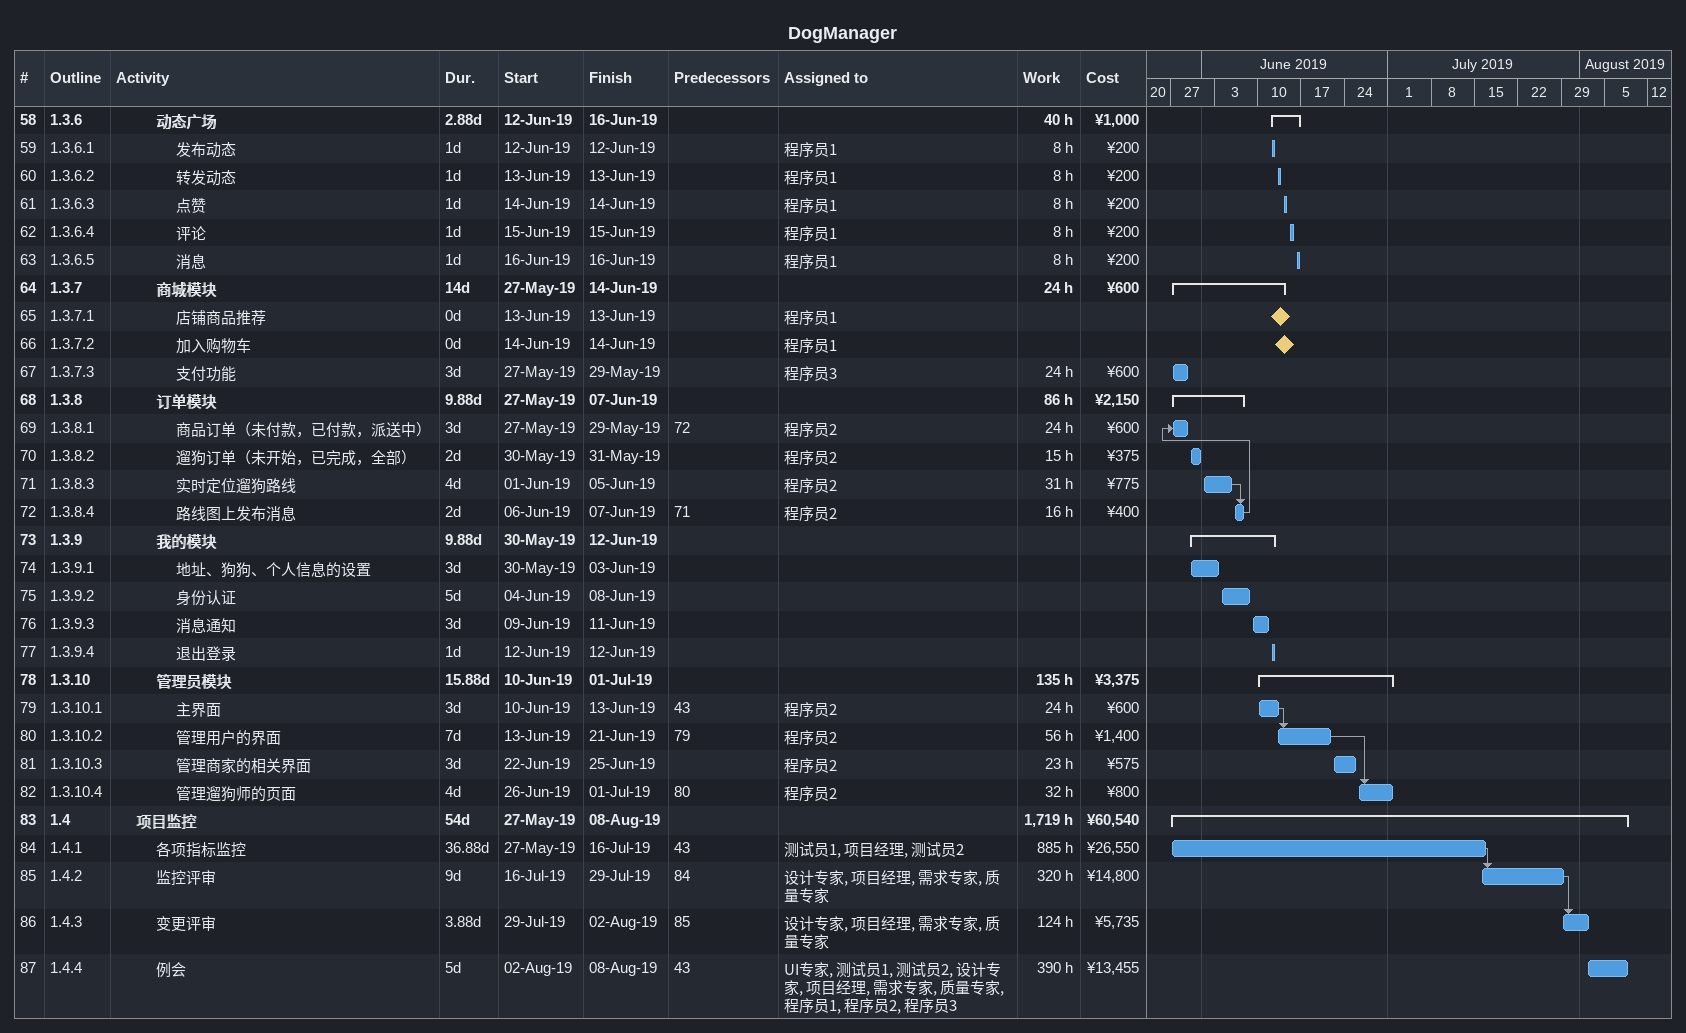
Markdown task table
DogManager

| ID | WBS | Task | Duration | Start | Finish | Predecessors | Resources | Work (h) | Cost (¥) |
|---|---|---|---|---|---|---|---|---|---|
| 58 | 1.3.6 | **动态广场** | 2.88d | 2019-06-12 | 2019-06-16 |  |  | 40 | 1000 |
| 59 | 1.3.6.1 | 发布动态 | 1d | 2019-06-12 | 2019-06-12 |  | 程序员1 | 8 | 200 |
| 60 | 1.3.6.2 | 转发动态 | 1d | 2019-06-13 | 2019-06-13 |  | 程序员1 | 8 | 200 |
| 61 | 1.3.6.3 | 点赞 | 1d | 2019-06-14 | 2019-06-14 |  | 程序员1 | 8 | 200 |
| 62 | 1.3.6.4 | 评论 | 1d | 2019-06-15 | 2019-06-15 |  | 程序员1 | 8 | 200 |
| 63 | 1.3.6.5 | 消息 | 1d | 2019-06-16 | 2019-06-16 |  | 程序员1 | 8 | 200 |
| 64 | 1.3.7 | **商城模块** | 14d | 2019-05-27 | 2019-06-14 |  |  | 24 | 600 |
| 65 | 1.3.7.1 | 店铺商品推荐 | 0d | 2019-06-13 | 2019-06-13 |  | 程序员1 |  |  |
| 66 | 1.3.7.2 | 加入购物车 | 0d | 2019-06-14 | 2019-06-14 |  | 程序员1 |  |  |
| 67 | 1.3.7.3 | 支付功能 | 3d | 2019-05-27 | 2019-05-29 |  | 程序员3 | 24 | 600 |
| 68 | 1.3.8 | **订单模块** | 9.88d | 2019-05-27 | 2019-06-07 |  |  | 86 | 2150 |
| 69 | 1.3.8.1 | 商品订单（未付款，已付款，派送中） | 3d | 2019-05-27 | 2019-05-29 | 72 | 程序员2 | 24 | 600 |
| 70 | 1.3.8.2 | 遛狗订单（未开始，已完成，全部） | 2d | 2019-05-30 | 2019-05-31 |  | 程序员2 | 15 | 375 |
| 71 | 1.3.8.3 | 实时定位遛狗路线 | 4d | 2019-06-01 | 2019-06-05 |  | 程序员2 | 31 | 775 |
| 72 | 1.3.8.4 | 路线图上发布消息 | 2d | 2019-06-06 | 2019-06-07 | 71 | 程序员2 | 16 | 400 |
| 73 | 1.3.9 | **我的模块** | 9.88d | 2019-05-30 | 2019-06-12 |  |  |  |  |
| 74 | 1.3.9.1 | 地址、狗狗、个人信息的设置 | 3d | 2019-05-30 | 2019-06-03 |  |  |  |  |
| 75 | 1.3.9.2 | 身份认证 | 5d | 2019-06-04 | 2019-06-08 |  |  |  |  |
| 76 | 1.3.9.3 | 消息通知 | 3d | 2019-06-09 | 2019-06-11 |  |  |  |  |
| 77 | 1.3.9.4 | 退出登录 | 1d | 2019-06-12 | 2019-06-12 |  |  |  |  |
| 78 | 1.3.10 | **管理员模块** | 15.88d | 2019-06-10 | 2019-07-01 |  |  | 135 | 3375 |
| 79 | 1.3.10.1 | 主界面 | 3d | 2019-06-10 | 2019-06-13 | 43 | 程序员2 | 24 | 600 |
| 80 | 1.3.10.2 | 管理用户的界面 | 7d | 2019-06-13 | 2019-06-21 | 79 | 程序员2 | 56 | 1400 |
| 81 | 1.3.10.3 | 管理商家的相关界面 | 3d | 2019-06-22 | 2019-06-25 |  | 程序员2 | 23 | 575 |
| 82 | 1.3.10.4 | 管理遛狗师的页面 | 4d | 2019-06-26 | 2019-07-01 | 80 | 程序员2 | 32 | 800 |
| 83 | 1.4 | **项目监控** | 54d | 2019-05-27 | 2019-08-08 |  |  | 1719 | 60540 |
| 84 | 1.4.1 | 各项指标监控 | 36.88d | 2019-05-27 | 2019-07-16 | 43 | 测试员1, 项目经理, 测试员2 | 885 | 26550 |
| 85 | 1.4.2 | 监控评审 | 9d | 2019-07-16 | 2019-07-29 | 84 | 设计专家, 项目经理, 需求专家, 质量专家 | 320 | 14800 |
| 86 | 1.4.3 | 变更评审 | 3.88d | 2019-07-29 | 2019-08-02 | 85 | 设计专家, 项目经理, 需求专家, 质量专家 | 124 | 5735 |
| 87 | 1.4.4 | 例会 | 5d | 2019-08-02 | 2019-08-08 | 43 | UI专家, 测试员1, 测试员2, 设计专家, 项目经理, 需求专家, 质量专家, 程序员1, 程序员2, 程序员3 | 390 | 13455 |
